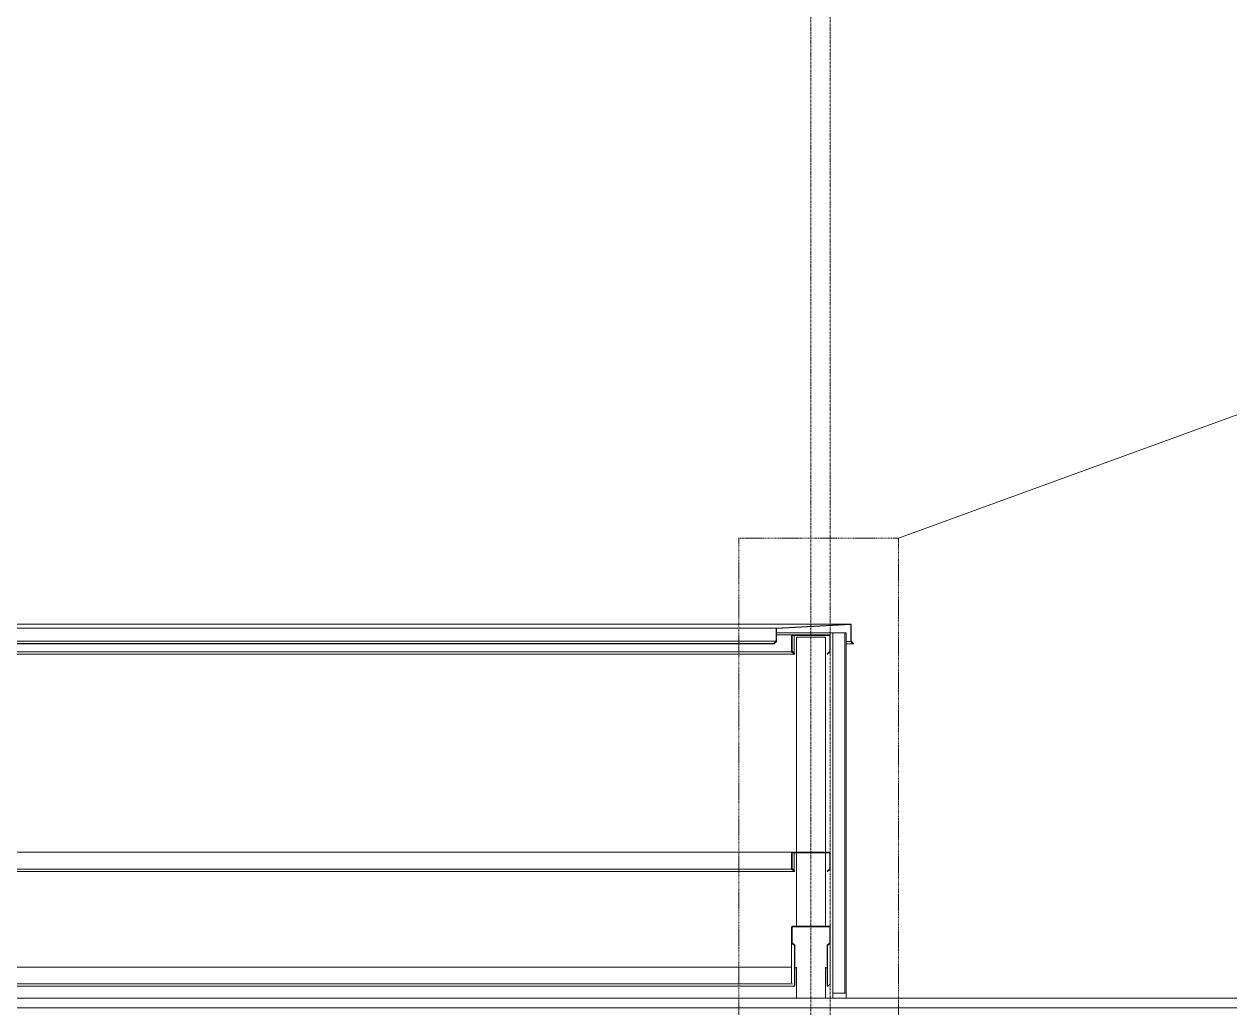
# Model space of a CAD drawing. Header units: inches. Extents: x -23565 to -43, y -324 to 853.
# Drawn here: x -18404.9 to -18155.2, y 164.1 to 367.8 of the extents above; entities that cross this region are included whole.
import ezdxf

# ---------------------------------------------------------------- set-up
doc = ezdxf.new("R2010")
doc.units = ezdxf.units.IN
doc.header["$MEASUREMENT"] = 0
doc.linetypes.add('Dash Dot 3_16_', pattern=[0.3125, 0.1875, -0.0625, 0, -0.0625])
doc.linetypes.add('Grid Line 1_2_', pattern=[0.875, 0.5, -0.125, 0.125, -0.125])
for name, color, linetype, lineweight in [('A-ANNO-SYMB', 150, 'Continuous', 9), ('A-ROOF', 132, 'Continuous', 13), ('A-WALL', 113, 'Continuous', 13), ('S-BEAM', 12, 'Continuous', 13), ('S-COLS', 52, 'Continuous', 13), ('S-GRID', 1, 'Continuous', 9)]:
    doc.layers.add(name, color=color, linetype=linetype, lineweight=lineweight)
pattern_1 = [(45, (-33539.073, 67.247), (-19.00703, 19.00703), []), (45, (-33539.073, 96.047), (-19.00703, 19.00703), [])]

# ---------------------------------------------------------------- blocks, each defined once
blk = doc.blocks.new('Girt_C - 8_D-1755906-Building Section - East_West looking South _ Fitness Center')
at = {"layer": 'S-BEAM', "color": 8, "lineweight": 9}
for p, q in [((-25695.2, 241.3), (-25698.52, 241.3)), ((-25694.89, 241.11), (-25694.89, 237.8)), ((-26271.89, 237.8), (-25695.39, 237.8)), ((-26271.89, 237.31), (-25694.89, 237.31)), ((-25695.24, 237.8), (-25694.89, 237.8)), ((-25694.89, 237.8), (-25694.89, 237.52))]:
    blk.add_line(p, q, dxfattribs=at)
blk = doc.blocks.new('Girt_C - 8_D-V44-Building Section - East_West looking South _ Fitness Center')
at = {"layer": 'S-BEAM', "color": 8, "lineweight": 9}
for p, q in [((-25695.39, 172.55), (-26129.77, 172.55)), ((-26129.77, 169.05), (-25695.22, 169.05)), ((-26129.77, 168.57), (-25694.89, 168.57)), ((-25694.89, 168.77), (-25694.89, 168.57))]:
    blk.add_line(p, q, dxfattribs=at)
blk = doc.blocks.new('Girt_C - 8_D-1757616-Building Section - East_West looking South _ Fitness Center')
at = {"layer": 'S-BEAM', "lineweight": 9}
h = blk.add_hatch(dxfattribs=at)
h.set_pattern_fill('FP_12', color=8, style=0, pattern_type=2)
h.set_pattern_definition(pattern_1)
h.paths.add_polyline_path([(-25694.81, 237.31), (-25694.74, 237.4), (-25695.28, 237.85), (-25695.28, 241.11), (-25695.39, 241.11), (-25695.39, 237.8), (-25695.19, 237.63)], flags=0)
h.paths.add_polyline_path([(-25687.96, 237.31), (-25687.39, 237.8), (-25687.39, 241.11), (-25687.5, 241.11), (-25687.5, 237.85), (-25688.04, 237.4)], flags=0)
h.paths.add_polyline_path([(-25695.2, 241.19), (-25687.58, 241.19), (-25687.58, 241.3), (-25695.2, 241.3)], flags=0)
at = {"layer": 'S-BEAM', "color": 7}
for p, q in [((-25695.39, 241.11), (-25695.39, 237.8)), ((-25695.28, 237.85), (-25695.28, 241.11)), ((-25687.58, 241.3), (-25695.2, 241.3)), ((-25695.2, 241.19), (-25687.58, 241.19)), ((-25687.5, 241.11), (-25687.5, 237.85)), ((-25687.39, 237.8), (-25687.39, 241.11)), ((-25695.39, 237.8), (-25694.81, 237.31)), ((-25694.74, 237.4), (-25695.28, 237.85)), ((-25694.81, 237.31), (-25694.74, 237.4)), ((-25687.5, 237.85), (-25688.04, 237.4)), ((-25688.04, 237.4), (-25687.96, 237.31)), ((-25687.96, 237.31), (-25687.39, 237.8))]:
    blk.add_line(p, q, dxfattribs=at)
for centre, radius, start, end in [((-25695.2, 241.11), 0.188, 90, 180), ((-25695.2, 241.11), 0.0782, 90, 176.9576), ((-25687.58, 241.11), 0.188, 0, 90), ((-25687.58, 241.11), 0.0782, 2.1227, 90)]:
    blk.add_arc(centre, radius, start, end, dxfattribs=at)
blk = doc.blocks.new('Girt_C - 8_D-1762565-Building Section - East_West looking South _ Fitness Center')
at = {"layer": 'S-BEAM', "color": 7}
for p, q in [((-25695.39, 180.79), (-25695.39, 177.47)), ((-25695.28, 177.53), (-25695.28, 180.79)), ((-25687.58, 180.98), (-25695.2, 180.98)), ((-25695.2, 180.87), (-25687.58, 180.87)), ((-25687.5, 180.79), (-25687.5, 177.53)), ((-25687.39, 177.47), (-25687.39, 180.79)), ((-25695.39, 177.47), (-25694.82, 176.99)), ((-25694.75, 177.08), (-25695.28, 177.53)), ((-25687.5, 177.53), (-25688.04, 177.08)), ((-25687.97, 176.99), (-25687.39, 177.47)), ((-25694.82, 176.99), (-25694.75, 177.08)), ((-25688.04, 177.08), (-25687.97, 176.99))]:
    blk.add_line(p, q, dxfattribs=at)
at = {"layer": 'S-BEAM', "color": 8, "lineweight": 9}
for p, q in [((-25695.39, 169.26), (-25695.39, 177.47)), ((-25687.39, 177.47), (-25687.39, 169.02)), ((-25694.82, 176.99), (-25694.82, 168.54)), ((-25694.75, 177.08), (-25694.75, 168.62)), ((-25688.04, 177.08), (-25688.04, 168.62)), ((-25687.97, 176.99), (-25687.97, 168.54)), ((-25694.39, 172.41), (-25694.75, 172.41)), ((-25688.04, 172.41), (-25688.39, 172.41)), ((-25694.75, 168.62), (-25694.82, 168.54)), ((-25687.97, 168.54), (-25688.04, 168.62)), ((-25687.39, 169.02), (-25687.97, 168.54))]:
    blk.add_line(p, q, dxfattribs=at)
at = {"layer": 'S-BEAM', "color": 7, "flags": 128}
for points in [[(-25695.2, 180.98), (-25695.27, 180.96), (-25695.34, 180.92), (-25695.38, 180.86), (-25695.39, 180.79)], [(-25695.28, 180.79), (-25695.27, 180.83), (-25695.24, 180.86), (-25695.2, 180.87)], [(-25687.39, 180.79), (-25687.4, 180.86), (-25687.45, 180.92), (-25687.51, 180.96), (-25687.58, 180.98)], [(-25687.58, 180.87), (-25687.54, 180.86), (-25687.51, 180.83), (-25687.5, 180.79)]]:
    blk.add_lwpolyline(points, dxfattribs=at)
blk = doc.blocks.new('Girt_C - 8_D-V60-Building Section - East_West looking South _ Fitness Center')
at = {"layer": 'S-BEAM', "color": 8, "lineweight": 9}
for p, q in [((-25695.2, 196.3), (-26129.77, 196.3)), ((-25694.89, 196.11), (-25694.89, 192.8)), ((-26129.77, 192.8), (-25695.39, 192.8)), ((-26129.77, 192.31), (-25694.89, 192.31)), ((-25695.24, 192.8), (-25694.89, 192.8)), ((-25694.89, 192.8), (-25694.89, 192.52))]:
    blk.add_line(p, q, dxfattribs=at)
blk = doc.blocks.new('Girt_C - 8_D-V61-Building Section - East_West looking South _ Fitness Center')
at = {"layer": 'S-BEAM', "lineweight": 9}
h = blk.add_hatch(dxfattribs=at)
h.set_pattern_fill('FP_12', color=8, style=0, pattern_type=2)
h.set_pattern_definition(pattern_1)
h.paths.add_polyline_path([(-25694.81, 192.31), (-25694.74, 192.4), (-25695.28, 192.85), (-25695.28, 196.11), (-25695.39, 196.11), (-25695.39, 192.8)], flags=0)
h.paths.add_polyline_path([(-25687.96, 192.31), (-25687.39, 192.8), (-25687.39, 196.11), (-25687.5, 196.11), (-25687.5, 192.85), (-25688.04, 192.4)], flags=0)
h.paths.add_polyline_path([(-25695.2, 196.19), (-25687.58, 196.19), (-25687.58, 196.3), (-25695.2, 196.3)], flags=0)
at = {"layer": 'S-BEAM', "color": 7}
for p, q in [((-25695.39, 196.11), (-25695.39, 192.8)), ((-25695.28, 192.85), (-25695.28, 196.11)), ((-25687.58, 196.3), (-25695.2, 196.3)), ((-25695.2, 196.19), (-25687.58, 196.19)), ((-25687.5, 196.11), (-25687.5, 192.85)), ((-25687.39, 192.8), (-25687.39, 196.11)), ((-25695.39, 192.8), (-25694.81, 192.31)), ((-25694.74, 192.4), (-25695.28, 192.85)), ((-25694.81, 192.31), (-25694.74, 192.4)), ((-25687.5, 192.85), (-25688.04, 192.4)), ((-25688.04, 192.4), (-25687.96, 192.31)), ((-25687.96, 192.31), (-25687.39, 192.8))]:
    blk.add_line(p, q, dxfattribs=at)
for centre, radius, start, end in [((-25695.2, 196.11), 0.188, 90, 180), ((-25695.2, 196.11), 0.0782, 90, 176.9576), ((-25687.58, 196.11), 0.188, 0, 90), ((-25687.58, 196.11), 0.0782, 2.1227, 90)]:
    blk.add_arc(centre, radius, start, end, dxfattribs=at)

msp = doc.modelspace()

# ---------------------------------------------------------------- linework, layer by layer
at = {"layer": 'A-ANNO-SYMB'}
msp.add_line((-18223.81888, 261.31468), (-18137.34421, 292.8847), dxfattribs=at)
at = {"layer": 'A-ANNO-SYMB', "linetype": 'Dash Dot 3_16_'}
for p, q in [((-18256.84921, 261.31468), (-18256.84921, -52.26383)), ((-18223.81888, 261.31468), (-18256.84921, 261.31468)), ((-18223.81888, -52.26383), (-18223.81888, 261.31468))]:
    msp.add_line(p, q, dxfattribs=at)
at = {"layer": 'A-ROOF', "color": 7}
for p, q in [((-15361.67795, 166.1209), (-18823.17795, 166.1209)), ((-18822.42795, 164.11916), (-15361.67795, 164.11916))]:
    msp.add_line(p, q, dxfattribs=at)
at = {"layer": 'A-WALL', "color": 8, "lineweight": 9}
for p, q in [((-18834.92795, 243.5), (-18233.61545, 243.5)), ((-18820.74045, 242.68768), (-18249.11545, 242.68768)), ((-18820.74045, 240), (-18249.11545, 240)), ((-18237.42795, 241.75), (-18249.05295, 241.75)), ((-18234.61545, 239.97411), (-18233.67795, 239.97411)), ((-18822.42795, 239.45581), (-18249.57126, 239.45581)), ((-18820.24045, 239.5), (-18249.61545, 239.5)), ((-18234.61545, 239.45581), (-18233.15965, 239.45581)), ((-18237.42795, 166.1209), (-18237.42795, 167.12177)), ((-18234.61545, 167.12177), (-18234.61545, 166.1209))]:
    msp.add_line(p, q, dxfattribs=at)
at = {"layer": 'A-WALL', "color": 7}
for p, q in [((-18233.61545, 243.5), (-18249.11545, 242.68768)), ((-18249.11545, 242.68768), (-18249.11545, 240)), ((-18249.05295, 242.62837), (-18233.67795, 243.43414)), ((-18249.05295, 239.97411), (-18249.05295, 242.62837)), ((-18233.67795, 243.43414), (-18233.67795, 239.97411)), ((-18233.61545, 240), (-18233.61545, 243.5)), ((-18249.11545, 240), (-18249.61545, 239.5)), ((-18249.57126, 239.45581), (-18249.05295, 239.97411)), ((-18237.42795, 241.75), (-18237.42795, 167.12177)), ((-18234.61545, 241.75), (-18237.42795, 241.75)), ((-18234.92795, 241.75), (-18234.92795, 167.12177)), ((-18234.61545, 167.12177), (-18234.61545, 241.75)), ((-18233.67795, 239.97411), (-18233.15965, 239.45581)), ((-18233.11545, 239.5), (-18233.61545, 240)), ((-18249.61545, 239.5), (-18249.57126, 239.45581)), ((-18233.15965, 239.45581), (-18233.11545, 239.5)), ((-18237.42795, 167.12177), (-18234.61545, 167.12177))]:
    msp.add_line(p, q, dxfattribs=at)
at = {"layer": 'S-COLS', "color": 8, "lineweight": 9}
for p, q in [((-18244.92795, 240.82637), (-18244.92795, 196.28522)), ((-18238.92795, 240.82637), (-18244.92795, 240.82637)), ((-18238.92795, 196.29688), (-18238.92795, 240.82637)), ((-18244.92795, 196.1875), (-18244.92795, 180.97763)), ((-18238.92795, 180.96597), (-18238.92795, 196.19916)), ((-18244.92795, 172.50032), (-18244.92795, 166.1209)), ((-18238.92795, 166.1209), (-18238.92795, 172.50032))]:
    msp.add_line(p, q, dxfattribs=at)
at = {"layer": 'S-GRID', "linetype": 'Grid Line 1_2_'}
for p, q in [((-18241.92795, -273.16081), (-18241.92795, 671.89181)), ((-18241.92795, -273.16081), (-18241.92795, 671.89181)), ((-18237.92795, -273.16081), (-18237.92795, 671.89181))]:
    msp.add_line(p, q, dxfattribs=at)

# ---------------------------------------------------------------- block references
at = {"layer": 'S-BEAM', "color": 8, "lineweight": 9}
for name in ['Girt_C - 8_D-1755906-Building Section - East_West looking South _ Fitness Center', 'Girt_C - 8_D-1757616-Building Section - East_West looking South _ Fitness Center', 'Girt_C - 8_D-V60-Building Section - East_West looking South _ Fitness Center', 'Girt_C - 8_D-V61-Building Section - East_West looking South _ Fitness Center', 'Girt_C - 8_D-1762565-Building Section - East_West looking South _ Fitness Center', 'Girt_C - 8_D-V44-Building Section - East_West looking South _ Fitness Center']:
    msp.add_blockref(name, (7449.46227, 0), dxfattribs=at)

doc.saveas('drawing.dxf')
